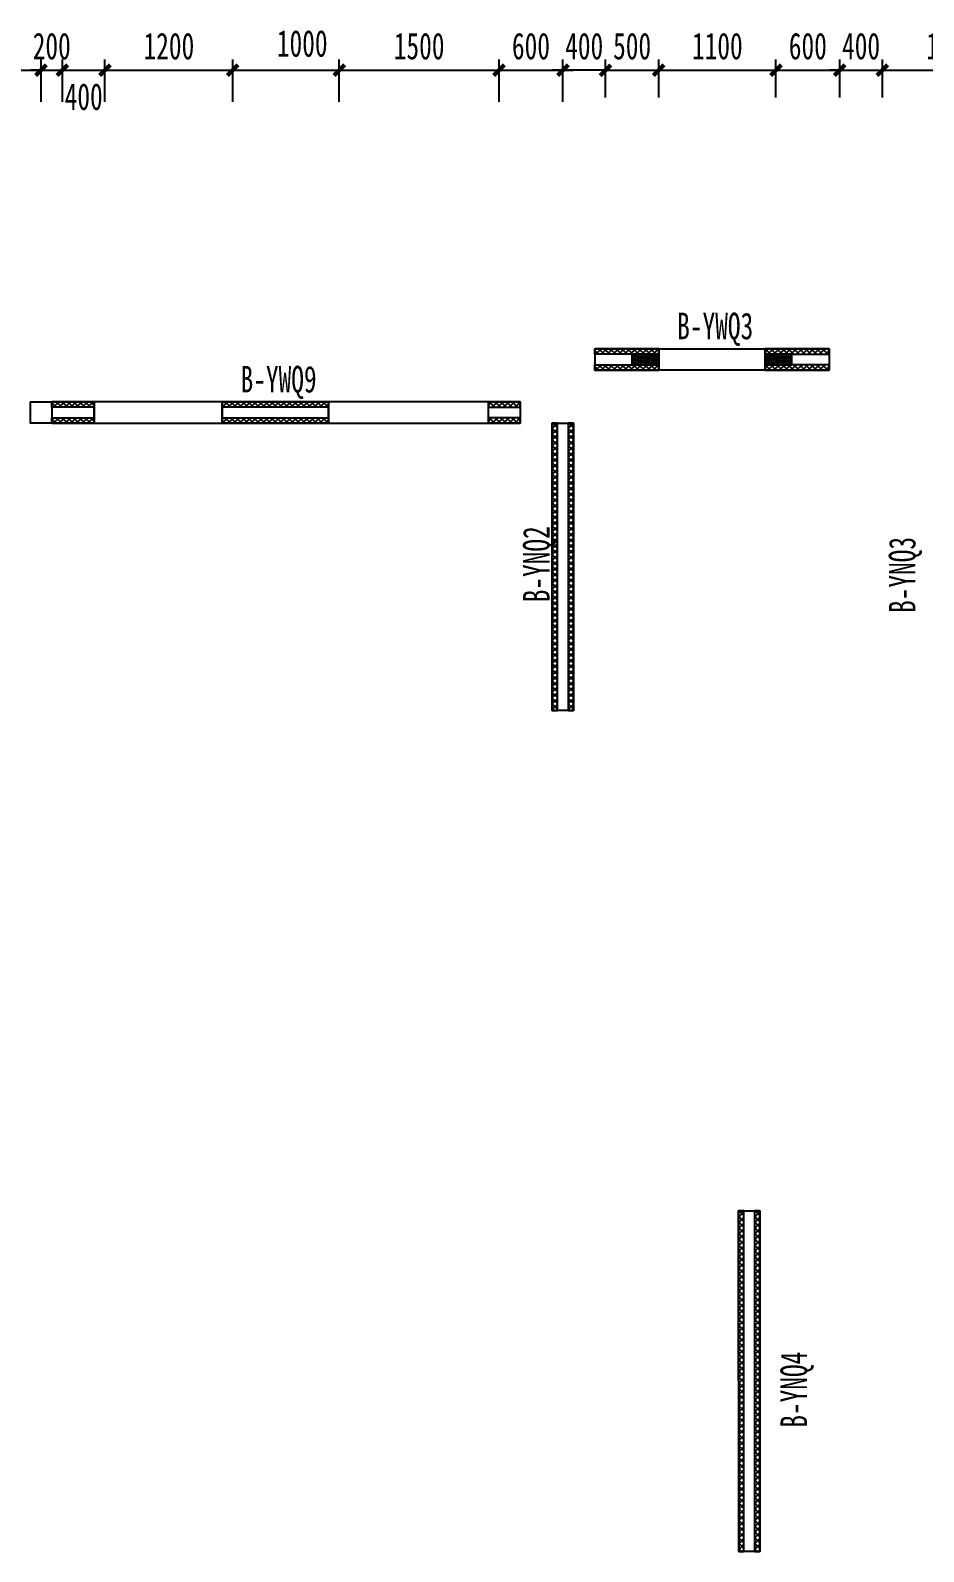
# Model space of a CAD drawing. Extents: x -3200781797 to -8106663, y 494714 to 1244925.
# Drawn here: x -3200754582 to -3200746196, y 767269 to 781559 of the extents above; entities that cross this region are included whole.
import ezdxf
from ezdxf.enums import TextEntityAlignment as Align

# ---------------------------------------------------------------- set-up
doc = ezdxf.new("R2010")
doc.units = 0
doc.header["$LTSCALE"] = 1000
doc.header["$MEASUREMENT"] = 0
doc.linetypes.add('DASH', pattern=[0.35, 0.25, -0.1])
doc.layers.get('Defpoints').update_dxf_attribs({"color": 30, "linetype": 'DASH'})
for name, color, linetype in [('3#4#5#$0$DIM', 3, 'Continuous'), ('3#4#5#$0$S-ANNO-TEXT', 7, 'Continuous'), ('3#4#5#$0$S-PC-FQ', 4, 'Continuous'), ('3#4#5#$0$S-PC-FQ-NYQ', 4, 'Continuous'), ('3#4#5#$0$S-PC-FQ-WYQ', 4, 'Continuous'), ('3#4#5#$0$可计入现浇段', 60, 'Continuous')]:
    doc.layers.add(name, color=color, linetype=linetype)
doc.styles.add('3#4#5#$0$宋体', font='', dxfattribs={"width": 0.8})
doc.styles.add('3#4#5#$0$楷体', font='', dxfattribs={"width": 0.7})
doc.styles.get('3#4#5#$0$宋体').set_extended_font_data('SimSun')
doc.styles.get('3#4#5#$0$楷体').set_extended_font_data('KaiTi_GB2312')
doc.dimstyles.new('3#4#5#$0$TSSD_100_100', dxfattribs={"dimtxt": 250, "dimasz": 100, "dimexe": 100, "dimexo": 250, "dimgap": 100, "dimtad": 1, "dimdec": 0, "dimzin": 0, "dimdsep": 46, "dimtxsty": '3#4#5#$0$楷体', "dimblk": '3#4#5#$0$_ArchTick', "dimcen": 0, "dimdle": 100, "dimclrt": 7, "dimadec": 0, "dimazin": 0, "dimtfac": 1, "dimtdec": 0, "dimtix": 1, "dimtmove": 2, "dimatfit": 3, "dimfxl": 1, "dimtolj": 1, "dimtzin": 0, "dimarcsym": 0})
pattern_1 = [(225, (-650407.22, -531464.02), (26.9407684, -26.9407684), []), (315, (-650407.22, -531464.02), (26.9407684, 26.9407684), [])]
pattern_2 = [(225, (-650407.22, -531614.02), (26.9407684, -26.9407684), []), (315, (-650407.22, -531614.02), (26.9407684, 26.9407684), [])]
pattern_3 = [(269.9942905, (110828.098, 3091305.449), (10.823449013, -18.751078648), [12.5, -25]), (29.9942905, (110828.098, 3091305.449), (10.82718595, 18.748921125), [12.5, -25]), (329.9942905, (110828.098, 3091305.449), (21.650634963, -0.002157522), [-25, 12.5])]

# ---------------------------------------------------------------- blocks, each defined once
blk = doc.blocks.new('3#4#5#$0$_ArchTick')
at = {"color": 0, "linetype": 'ByBlock', "const_width": 0.4}
blk.add_lwpolyline([(-0.5, -0.5), (0.5, 0.5)], dxfattribs=at)
blk = doc.blocks.new('*D3371')
at = {"layer": '3#4#5#$0$DIM', "color": 0, "lineweight": -2, "transparency": 16777216}
for p, q in [((24400, 14119), (24400, 14516)), ((24800, 14119), (24800, 14516)), ((24300, 14416), (24900, 14416))]:
    blk.add_line(p, q, dxfattribs=at)
at = {"layer": 'Defpoints', "color": 0, "transparency": 16777216}
for p in [(24800, 14416), (24400, 13869), (24800, 13869)]:
    blk.add_point(p, dxfattribs=at)
at = {"layer": '3#4#5#$0$DIM', "color": 0, "lineweight": -2, "transparency": 16777216, "xscale": 100, "yscale": 100, "zscale": 100, "rotation": 180}
blk.add_blockref('3#4#5#$0$_ArchTick', (24400, 14416), dxfattribs=at)
at = {"layer": '3#4#5#$0$DIM', "color": 0, "lineweight": -2, "transparency": 16777216, "xscale": 100, "yscale": 100, "zscale": 100}
blk.add_blockref('3#4#5#$0$_ArchTick', (24800, 14416), dxfattribs=at)
at = {"layer": '3#4#5#$0$DIM', "color": 7, "transparency": 16777216, "insert": (24142, 14666), "char_height": 250, "attachment_point": 5, "style": '3#4#5#$0$楷体'}
blk.add_mtext('\\A1;400', dxfattribs=at)
blk = doc.blocks.new('*D3372')
at = {"layer": '3#4#5#$0$DIM', "color": 0, "lineweight": -2, "transparency": 16777216}
for p, q in [((24800, 14119), (24800, 14516)), ((25000, 14119), (25000, 14516)), ((24800, 14416), (24700, 14416)), ((24800, 14416), (25000, 14416)), ((25000, 14416), (25100, 14416))]:
    blk.add_line(p, q, dxfattribs=at)
at = {"layer": 'Defpoints', "color": 0, "transparency": 16777216}
for p in [(25000, 14416), (24800, 13869), (25000, 13869)]:
    blk.add_point(p, dxfattribs=at)
at = {"layer": '3#4#5#$0$DIM', "color": 0, "lineweight": -2, "transparency": 16777216, "xscale": 100, "yscale": 100, "zscale": 100}
blk.add_blockref('3#4#5#$0$_ArchTick', (24800, 14416), dxfattribs=at)
at = {"layer": '3#4#5#$0$DIM', "color": 0, "lineweight": -2, "transparency": 16777216, "xscale": 100, "yscale": 100, "zscale": 100, "rotation": 180}
blk.add_blockref('3#4#5#$0$_ArchTick', (25000, 14416), dxfattribs=at)
at = {"layer": '3#4#5#$0$DIM', "color": 7, "transparency": 16777216, "insert": (24900, 14641), "char_height": 250, "attachment_point": 5, "style": '3#4#5#$0$楷体'}
blk.add_mtext('\\A1;200', dxfattribs=at)
blk = doc.blocks.new('*D3373')
at = {"layer": '3#4#5#$0$DIM', "color": 0, "lineweight": -2, "transparency": 16777216}
for p, q in [((25000, 14119), (25000, 14516)), ((25400, 14119), (25400, 14516)), ((24900, 14416), (25500, 14416))]:
    blk.add_line(p, q, dxfattribs=at)
at = {"layer": 'Defpoints', "color": 0, "transparency": 16777216}
for p in [(25400, 14416), (25000, 13869), (25400, 13869)]:
    blk.add_point(p, dxfattribs=at)
at = {"layer": '3#4#5#$0$DIM', "color": 0, "lineweight": -2, "transparency": 16777216, "xscale": 100, "yscale": 100, "zscale": 100, "rotation": 180}
blk.add_blockref('3#4#5#$0$_ArchTick', (25000, 14416), dxfattribs=at)
at = {"layer": '3#4#5#$0$DIM', "color": 0, "lineweight": -2, "transparency": 16777216, "xscale": 100, "yscale": 100, "zscale": 100}
blk.add_blockref('3#4#5#$0$_ArchTick', (25400, 14416), dxfattribs=at)
at = {"layer": '3#4#5#$0$DIM', "color": 7, "transparency": 16777216, "insert": (25200, 14166), "char_height": 250, "attachment_point": 5, "style": '3#4#5#$0$楷体'}
blk.add_mtext('\\A1;400', dxfattribs=at)
blk = doc.blocks.new('*D3374')
at = {"layer": '3#4#5#$0$DIM', "color": 0, "lineweight": -2, "transparency": 16777216}
for p, q in [((25400, 14119), (25400, 14516)), ((26600, 14119), (26600, 14516)), ((25300, 14416), (26700, 14416))]:
    blk.add_line(p, q, dxfattribs=at)
at = {"layer": 'Defpoints', "color": 0, "transparency": 16777216}
for p in [(26600, 14416), (25400, 13869), (26600, 13869)]:
    blk.add_point(p, dxfattribs=at)
at = {"layer": '3#4#5#$0$DIM', "color": 0, "lineweight": -2, "transparency": 16777216, "xscale": 100, "yscale": 100, "zscale": 100, "rotation": 180}
blk.add_blockref('3#4#5#$0$_ArchTick', (25400, 14416), dxfattribs=at)
at = {"layer": '3#4#5#$0$DIM', "color": 0, "lineweight": -2, "transparency": 16777216, "xscale": 100, "yscale": 100, "zscale": 100}
blk.add_blockref('3#4#5#$0$_ArchTick', (26600, 14416), dxfattribs=at)
at = {"layer": '3#4#5#$0$DIM', "color": 7, "transparency": 16777216, "insert": (26000, 14641), "char_height": 250, "attachment_point": 5, "style": '3#4#5#$0$楷体'}
blk.add_mtext('\\A1;1200', dxfattribs=at)
blk = doc.blocks.new('*D3375')
at = {"layer": '3#4#5#$0$DIM', "color": 0, "lineweight": -2, "transparency": 16777216}
for p, q in [((26600, 14119), (26600, 14516)), ((27600, 14119), (27600, 14516)), ((26500, 14416), (27700, 14416))]:
    blk.add_line(p, q, dxfattribs=at)
at = {"layer": 'Defpoints', "color": 0, "transparency": 16777216}
for p in [(27600, 14416), (26600, 13869), (27600, 13869)]:
    blk.add_point(p, dxfattribs=at)
at = {"layer": '3#4#5#$0$DIM', "color": 0, "lineweight": -2, "transparency": 16777216, "xscale": 100, "yscale": 100, "zscale": 100, "rotation": 180}
blk.add_blockref('3#4#5#$0$_ArchTick', (26600, 14416), dxfattribs=at)
at = {"layer": '3#4#5#$0$DIM', "color": 0, "lineweight": -2, "transparency": 16777216, "xscale": 100, "yscale": 100, "zscale": 100}
blk.add_blockref('3#4#5#$0$_ArchTick', (27600, 14416), dxfattribs=at)
at = {"layer": '3#4#5#$0$DIM', "color": 7, "transparency": 16777216, "insert": (27252, 14666), "char_height": 250, "attachment_point": 5, "style": '3#4#5#$0$楷体'}
blk.add_mtext('\\A1;1000', dxfattribs=at)
blk = doc.blocks.new('*D3376')
at = {"layer": '3#4#5#$0$DIM', "color": 0, "lineweight": -2, "transparency": 16777216}
for p, q in [((27600, 14119), (27600, 14516)), ((29100, 14119), (29100, 14516)), ((27500, 14416), (29200, 14416))]:
    blk.add_line(p, q, dxfattribs=at)
at = {"layer": 'Defpoints', "color": 0, "transparency": 16777216}
for p in [(29100, 14416), (27600, 13869), (29100, 13869)]:
    blk.add_point(p, dxfattribs=at)
at = {"layer": '3#4#5#$0$DIM', "color": 0, "lineweight": -2, "transparency": 16777216, "xscale": 100, "yscale": 100, "zscale": 100, "rotation": 180}
blk.add_blockref('3#4#5#$0$_ArchTick', (27600, 14416), dxfattribs=at)
at = {"layer": '3#4#5#$0$DIM', "color": 0, "lineweight": -2, "transparency": 16777216, "xscale": 100, "yscale": 100, "zscale": 100}
blk.add_blockref('3#4#5#$0$_ArchTick', (29100, 14416), dxfattribs=at)
at = {"layer": '3#4#5#$0$DIM', "color": 7, "transparency": 16777216, "insert": (28350, 14641), "char_height": 250, "attachment_point": 5, "style": '3#4#5#$0$楷体'}
blk.add_mtext('\\A1;1500', dxfattribs=at)
blk = doc.blocks.new('*D3377')
at = {"layer": '3#4#5#$0$DIM', "color": 0, "lineweight": -2, "transparency": 16777216}
for p, q in [((29100, 14119), (29100, 14516)), ((29700, 14119), (29700, 14516)), ((29000, 14416), (29800, 14416))]:
    blk.add_line(p, q, dxfattribs=at)
at = {"layer": 'Defpoints', "color": 0, "transparency": 16777216}
for p in [(29700, 14416), (29100, 13869), (29700, 13869)]:
    blk.add_point(p, dxfattribs=at)
at = {"layer": '3#4#5#$0$DIM', "color": 0, "lineweight": -2, "transparency": 16777216, "xscale": 100, "yscale": 100, "zscale": 100, "rotation": 180}
blk.add_blockref('3#4#5#$0$_ArchTick', (29100, 14416), dxfattribs=at)
at = {"layer": '3#4#5#$0$DIM', "color": 0, "lineweight": -2, "transparency": 16777216, "xscale": 100, "yscale": 100, "zscale": 100}
blk.add_blockref('3#4#5#$0$_ArchTick', (29700, 14416), dxfattribs=at)
at = {"layer": '3#4#5#$0$DIM', "color": 7, "transparency": 16777216, "insert": (29400, 14641), "char_height": 250, "attachment_point": 5, "style": '3#4#5#$0$楷体'}
blk.add_mtext('\\A1;600', dxfattribs=at)
blk = doc.blocks.new('*D3378')
at = {"layer": '3#4#5#$0$DIM', "color": 0, "lineweight": -2, "transparency": 16777216}
for p, q in [((32700, 14321), (32700, 14516)), ((34000, 14321), (34000, 14516)), ((32600, 14416), (34100, 14416))]:
    blk.add_line(p, q, dxfattribs=at)
at = {"layer": 'Defpoints', "color": 0, "transparency": 16777216}
for p in [(34000, 14416), (32700, 14071), (34000, 14071)]:
    blk.add_point(p, dxfattribs=at)
at = {"layer": '3#4#5#$0$DIM', "color": 0, "lineweight": -2, "transparency": 16777216, "xscale": 100, "yscale": 100, "zscale": 100, "rotation": 180}
blk.add_blockref('3#4#5#$0$_ArchTick', (32700, 14416), dxfattribs=at)
at = {"layer": '3#4#5#$0$DIM', "color": 0, "lineweight": -2, "transparency": 16777216, "xscale": 100, "yscale": 100, "zscale": 100}
blk.add_blockref('3#4#5#$0$_ArchTick', (34000, 14416), dxfattribs=at)
at = {"layer": '3#4#5#$0$DIM', "color": 7, "transparency": 16777216, "insert": (33350, 14641), "char_height": 250, "attachment_point": 5, "style": '3#4#5#$0$楷体'}
blk.add_mtext('\\A1;1300', dxfattribs=at)
blk = doc.blocks.new('*D3388')
at = {"layer": '3#4#5#$0$DIM', "color": 0, "lineweight": -2, "transparency": 16777216}
for p, q in [((30100, 14160), (30100, 14516)), ((30600, 14160), (30600, 14516)), ((30100, 14416), (30000, 14416)), ((30100, 14416), (30600, 14416)), ((30600, 14416), (30700, 14416))]:
    blk.add_line(p, q, dxfattribs=at)
at = {"layer": 'Defpoints', "color": 0, "transparency": 16777216}
for p in [(30600, 14416), (30100, 13910), (30600, 13910)]:
    blk.add_point(p, dxfattribs=at)
at = {"layer": '3#4#5#$0$DIM', "color": 0, "lineweight": -2, "transparency": 16777216, "xscale": 100, "yscale": 100, "zscale": 100}
blk.add_blockref('3#4#5#$0$_ArchTick', (30100, 14416), dxfattribs=at)
at = {"layer": '3#4#5#$0$DIM', "color": 0, "lineweight": -2, "transparency": 16777216, "xscale": 100, "yscale": 100, "zscale": 100, "rotation": 180}
blk.add_blockref('3#4#5#$0$_ArchTick', (30600, 14416), dxfattribs=at)
at = {"layer": '3#4#5#$0$DIM', "color": 7, "transparency": 16777216, "insert": (30350, 14641), "char_height": 250, "attachment_point": 5, "style": '3#4#5#$0$楷体'}
blk.add_mtext('\\A1;500', dxfattribs=at)
blk = doc.blocks.new('*D3389')
at = {"layer": '3#4#5#$0$DIM', "color": 0, "lineweight": -2, "transparency": 16777216}
for p, q in [((30600, 14160), (30600, 14516)), ((31700, 14160), (31700, 14516)), ((30500, 14416), (31800, 14416))]:
    blk.add_line(p, q, dxfattribs=at)
at = {"layer": 'Defpoints', "color": 0, "transparency": 16777216}
for p in [(31700, 14416), (30600, 13910), (31700, 13910)]:
    blk.add_point(p, dxfattribs=at)
at = {"layer": '3#4#5#$0$DIM', "color": 0, "lineweight": -2, "transparency": 16777216, "xscale": 100, "yscale": 100, "zscale": 100, "rotation": 180}
blk.add_blockref('3#4#5#$0$_ArchTick', (30600, 14416), dxfattribs=at)
at = {"layer": '3#4#5#$0$DIM', "color": 0, "lineweight": -2, "transparency": 16777216, "xscale": 100, "yscale": 100, "zscale": 100}
blk.add_blockref('3#4#5#$0$_ArchTick', (31700, 14416), dxfattribs=at)
at = {"layer": '3#4#5#$0$DIM', "color": 7, "transparency": 16777216, "insert": (31150, 14641), "char_height": 250, "attachment_point": 5, "style": '3#4#5#$0$楷体'}
blk.add_mtext('\\A1;1100', dxfattribs=at)
blk = doc.blocks.new('*D3390')
at = {"layer": '3#4#5#$0$DIM', "color": 0, "lineweight": -2, "transparency": 16777216}
for p, q in [((31700, 14160), (31700, 14516)), ((32300, 14160), (32300, 14516)), ((31600, 14416), (32400, 14416))]:
    blk.add_line(p, q, dxfattribs=at)
at = {"layer": 'Defpoints', "color": 0, "transparency": 16777216}
for p in [(32300, 14416), (31700, 13910), (32300, 13910)]:
    blk.add_point(p, dxfattribs=at)
at = {"layer": '3#4#5#$0$DIM', "color": 0, "lineweight": -2, "transparency": 16777216, "xscale": 100, "yscale": 100, "zscale": 100, "rotation": 180}
blk.add_blockref('3#4#5#$0$_ArchTick', (31700, 14416), dxfattribs=at)
at = {"layer": '3#4#5#$0$DIM', "color": 0, "lineweight": -2, "transparency": 16777216, "xscale": 100, "yscale": 100, "zscale": 100}
blk.add_blockref('3#4#5#$0$_ArchTick', (32300, 14416), dxfattribs=at)
at = {"layer": '3#4#5#$0$DIM', "color": 7, "transparency": 16777216, "insert": (32000, 14641), "char_height": 250, "attachment_point": 5, "style": '3#4#5#$0$楷体'}
blk.add_mtext('\\A1;600', dxfattribs=at)
blk = doc.blocks.new('*D3391')
at = {"layer": '3#4#5#$0$DIM', "color": 0, "lineweight": -2, "transparency": 16777216}
for p, q in [((32300, 14160), (32300, 14516)), ((32700, 14160), (32700, 14516)), ((32300, 14416), (32200, 14416)), ((32300, 14416), (32700, 14416)), ((32700, 14416), (32800, 14416))]:
    blk.add_line(p, q, dxfattribs=at)
at = {"layer": 'Defpoints', "color": 0, "transparency": 16777216}
for p in [(32700, 14416), (32300, 13910), (32700, 13910)]:
    blk.add_point(p, dxfattribs=at)
at = {"layer": '3#4#5#$0$DIM', "color": 0, "lineweight": -2, "transparency": 16777216, "xscale": 100, "yscale": 100, "zscale": 100}
blk.add_blockref('3#4#5#$0$_ArchTick', (32300, 14416), dxfattribs=at)
at = {"layer": '3#4#5#$0$DIM', "color": 0, "lineweight": -2, "transparency": 16777216, "xscale": 100, "yscale": 100, "zscale": 100, "rotation": 180}
blk.add_blockref('3#4#5#$0$_ArchTick', (32700, 14416), dxfattribs=at)
at = {"layer": '3#4#5#$0$DIM', "color": 7, "transparency": 16777216, "insert": (32500, 14641), "char_height": 250, "attachment_point": 5, "style": '3#4#5#$0$楷体'}
blk.add_mtext('\\A1;400', dxfattribs=at)
blk = doc.blocks.new('*D3392')
at = {"layer": '3#4#5#$0$DIM', "color": 0, "lineweight": -2, "transparency": 16777216}
for p, q in [((29700, 14160), (29700, 14516)), ((30100, 14160), (30100, 14516)), ((29700, 14416), (29600, 14416)), ((30100, 14416), (29700, 14416)), ((30100, 14416), (30200, 14416))]:
    blk.add_line(p, q, dxfattribs=at)
at = {"layer": 'Defpoints', "color": 0, "transparency": 16777216}
for p in [(29700, 14416), (29700, 13910), (30100, 13910)]:
    blk.add_point(p, dxfattribs=at)
at = {"layer": '3#4#5#$0$DIM', "color": 0, "lineweight": -2, "transparency": 16777216, "xscale": 100, "yscale": 100, "zscale": 100}
blk.add_blockref('3#4#5#$0$_ArchTick', (29700, 14416), dxfattribs=at)
at = {"layer": '3#4#5#$0$DIM', "color": 0, "lineweight": -2, "transparency": 16777216, "xscale": 100, "yscale": 100, "zscale": 100, "rotation": 180}
blk.add_blockref('3#4#5#$0$_ArchTick', (30100, 14416), dxfattribs=at)
at = {"layer": '3#4#5#$0$DIM', "color": 7, "transparency": 16777216, "insert": (29900, 14641), "char_height": 250, "attachment_point": 5, "style": '3#4#5#$0$楷体'}
blk.add_mtext('\\A1;400', dxfattribs=at)
blk = doc.blocks.new('3#4#5#$0$B-YNQ9')
at = {"layer": '3#4#5#$0$S-PC-FQ-WYQ'}
h = blk.add_hatch(dxfattribs=at)
h.set_pattern_fill('ANSI37', color=256, scale=12, angle=180)
h.set_pattern_definition([(225, (-644507.274, -531964.016), (26.9407684, -26.9407684), []), (315, (-644507.274, -531964.016), (26.9407684, 26.9407684), [])])
h.paths.add_polyline_path([(-123106, 329888), (-123106, 329838), (-122706, 329838), (-122706, 329888)])
h = blk.add_hatch(dxfattribs=at)
h.set_pattern_fill('ANSI37', color=256, scale=12, angle=180)
h.set_pattern_definition([(225, (-646857.172, -531964.016), (26.9407684, -26.9407684), []), (315, (-646857.172, -531964.016), (26.9407684, 26.9407684), [])])
h.paths.add_polyline_path([(-121506, 329888), (-121506, 329838), (-120506, 329838), (-120506, 329888)])
h = blk.add_hatch(dxfattribs=at)
h.set_pattern_fill('ANSI37', color=256, scale=12, angle=180)
h.set_pattern_definition([(225, (-632307.182, -531964.016), (26.9407684, -26.9407684), []), (315, (-632307.182, -531964.016), (26.9407684, 26.9407684), [])])
h.paths.add_polyline_path([(-118706, 329838), (-118706, 329888), (-119006, 329888), (-119006, 329838)])
h = blk.add_hatch(dxfattribs=at)
h.set_pattern_fill('ANSI37', color=256, scale=12, angle=180)
h.set_pattern_definition([(225, (-644507.274, -532114.016), (26.9407684, -26.9407684), []), (315, (-644507.274, -532114.016), (26.9407684, 26.9407684), [])])
h.paths.add_polyline_path([(-123106, 329738), (-123106, 329688), (-122706, 329688), (-122706, 329738)])
h = blk.add_hatch(dxfattribs=at)
h.set_pattern_fill('ANSI37', color=256, scale=12, angle=180)
h.set_pattern_definition([(225, (-646857.172, -532114.016), (26.9407684, -26.9407684), []), (315, (-646857.172, -532114.016), (26.9407684, 26.9407684), [])])
h.paths.add_polyline_path([(-121506, 329738), (-121506, 329688), (-120506, 329688), (-120506, 329738)])
h = blk.add_hatch(dxfattribs=at)
h.set_pattern_fill('ANSI37', color=256, scale=12, angle=180)
h.set_pattern_definition([(225, (-632307.182, -532114.016), (26.9407684, -26.9407684), []), (315, (-632307.182, -532114.016), (26.9407684, 26.9407684), [])])
h.paths.add_polyline_path([(-118706, 329688), (-118706, 329738), (-119006, 329738), (-119006, 329688)])
for points in [[(-123106, 329838), (-123106, 329888), (-122706, 329888), (-122706, 329838)], [(-122706, 329688), (-122706, 329888), (-123106, 329888), (-123106, 329688)], [(-121506, 329888), (-122706, 329888), (-122706, 329688), (-121506, 329688)], [(-121506, 329838), (-121506, 329888), (-120506, 329888), (-120506, 329838)], [(-120506, 329688), (-120506, 329888), (-121506, 329888), (-121506, 329688)], [(-119006, 329888), (-120506, 329888), (-120506, 329688), (-119006, 329688)], [(-118706, 329838), (-118706, 329888), (-119006, 329888), (-119006, 329838)], [(-119006, 329688), (-119006, 329888), (-118706, 329888), (-118706, 329688)], [(-123106, 329688), (-123106, 329738), (-122706, 329738), (-122706, 329688)], [(-121506, 329688), (-121506, 329738), (-120506, 329738), (-120506, 329688)], [(-118706, 329688), (-118706, 329738), (-119006, 329738), (-119006, 329688)]]:
    blk.add_lwpolyline(points, close=True, dxfattribs=at)
blk = doc.blocks.new('3#4#5#$0$B-YNQ2')
at = {"layer": '3#4#5#$0$S-PC-FQ-WYQ'}
h = blk.add_hatch(dxfattribs=at)
h.set_pattern_fill('ANSI37', color=256, scale=12, angle=90)
h.set_pattern_definition([(135, (-988908.033, 837089.835), (-26.9407684, -26.9407684), []), (225, (-988908.033, 837089.835), (26.9407684, -26.9407684), [])])
h.paths.add_polyline_path([(-127105, 321688), (-127055, 321688), (-127056, 324388), (-127106, 324388)])
h = blk.add_hatch(dxfattribs=at)
h.set_pattern_fill('ANSI37', color=256, scale=12, angle=90)
h.set_pattern_definition([(135, (-988758.033, 837089.835), (-26.9407684, -26.9407684), []), (225, (-988758.033, 837089.835), (26.9407684, -26.9407684), [])])
h.paths.add_polyline_path([(-126955, 321688), (-126905, 321688), (-126906, 324388), (-126956, 324388)])
for points in [[(-127105, 321688), (-127055, 321688), (-127056, 324388), (-127106, 324388)], [(-127106, 324388), (-126906, 324388), (-126905, 321688), (-127105, 321688)], [(-126955, 321688), (-126905, 321688), (-126906, 324388), (-126956, 324388)]]:
    blk.add_lwpolyline(points, close=True, dxfattribs=at)
blk = doc.blocks.new('3#4#5#$0$B-YWQ3')
at = {"layer": '3#4#5#$0$S-PC-FQ'}
h = blk.add_hatch(dxfattribs=at)
h.set_pattern_fill('HONEY', color=6, scale=100, angle=-90.0057)
h.set_pattern_definition(pattern_3)
h.paths.add_polyline_path([(-138306, 330338), (-138306, 330238), (-138556, 330238), (-138556, 330338)])
h = blk.add_hatch(dxfattribs=at)
h.set_pattern_fill('HONEY', color=6, scale=100, angle=-90.0057)
h.set_pattern_definition(pattern_3)
h.paths.add_polyline_path([(-137306, 330338), (-137306, 330238), (-137056, 330238), (-137056, 330338)])
at = {"layer": '3#4#5#$0$S-PC-FQ-WYQ'}
h = blk.add_hatch(dxfattribs=at)
h.set_pattern_fill('ANSI37', color=256, scale=12, angle=180)
h.set_pattern_definition(pattern_1)
h.paths.add_polyline_path([(-138906, 330388), (-138906, 330338), (-138306, 330338), (-138306, 330388)])
h = blk.add_hatch(dxfattribs=at)
h.set_pattern_fill('ANSI37', color=256, scale=12, angle=180)
h.set_pattern_definition(pattern_1)
h.paths.add_polyline_path([(-136706, 330338), (-136706, 330388), (-137306, 330388), (-137306, 330338)])
h = blk.add_hatch(dxfattribs=at)
h.set_pattern_fill('ANSI37', color=256, scale=12, angle=180)
h.set_pattern_definition(pattern_2)
h.paths.add_polyline_path([(-138906, 330238), (-138906, 330188), (-138306, 330188), (-138306, 330238)])
h = blk.add_hatch(dxfattribs=at)
h.set_pattern_fill('ANSI37', color=256, scale=12, angle=180)
h.set_pattern_definition(pattern_2)
h.paths.add_polyline_path([(-136706, 330188), (-136706, 330238), (-137306, 330238), (-137306, 330188)])
at = {"layer": '3#4#5#$0$S-PC-FQ', "color": 6}
for points in [[(-138306, 330338), (-138306, 330238), (-138556, 330238), (-138556, 330338)], [(-137306, 330338), (-137306, 330238), (-137056, 330238), (-137056, 330338)]]:
    blk.add_lwpolyline(points, close=True, dxfattribs=at)
at = {"layer": '3#4#5#$0$S-PC-FQ-WYQ'}
for points in [[(-138906, 330338), (-138906, 330388), (-138306, 330388), (-138306, 330338)], [(-138306, 330188), (-138306, 330388), (-138906, 330388), (-138906, 330188)], [(-138306, 330388), (-137306, 330388), (-137306, 330188), (-138306, 330188)], [(-136706, 330338), (-136706, 330388), (-137306, 330388), (-137306, 330338)], [(-137306, 330188), (-137306, 330388), (-136706, 330388), (-136706, 330188)], [(-138906, 330188), (-138906, 330238), (-138306, 330238), (-138306, 330188)], [(-136706, 330188), (-136706, 330238), (-137306, 330238), (-137306, 330188)]]:
    blk.add_lwpolyline(points, close=True, dxfattribs=at)
blk = doc.blocks.new('3#4#5#$0$B-YNQ4')
at = {"layer": '3#4#5#$0$S-PC-FQ-WYQ'}
h = blk.add_hatch(dxfattribs=at)
h.set_pattern_fill('ANSI37', color=256, scale=12, angle=90)
h.set_pattern_definition([(135, (-999357.987, 834939.82), (-26.9407684, -26.9407684), []), (225, (-999357.987, 834939.82), (26.9407684, -26.9407684), [])])
h.paths.add_polyline_path([(-137555, 319088), (-137505, 319088), (-137506, 322288), (-137556, 322288)])
h = blk.add_hatch(dxfattribs=at)
h.set_pattern_fill('ANSI37', color=256, scale=12, angle=90)
h.set_pattern_definition([(135, (-999207.987, 834939.82), (-26.9407684, -26.9407684), []), (225, (-999207.987, 834939.82), (26.9407684, -26.9407684), [])])
h.paths.add_polyline_path([(-137405, 319088), (-137355, 319088), (-137356, 322288), (-137406, 322288)])
for points in [[(-137555, 319088), (-137505, 319088), (-137506, 322288), (-137556, 322288)], [(-137556, 322288), (-137356, 322288), (-137355, 319088), (-137555, 319088)], [(-137405, 319088), (-137355, 319088), (-137356, 322288), (-137406, 322288)]]:
    blk.add_lwpolyline(points, close=True, dxfattribs=at)
blk = doc.blocks.new('3#4#5#$0$A$C475A1008')
at = {"layer": '3#4#5#$0$可计入现浇段'}
blk.add_lwpolyline([(24700.1, 11300), (24700.1, 11300), (24700.1, 11300), (24900.1, 11300), (24900.1, 11300), (24900.1, 11300), (24900.1, 11100), (24700.1, 11100), (24700.1, 11300)], dxfattribs=at)
at = {"layer": '3#4#5#$0$S-PC-FQ-WYQ'}
for name, p in [('3#4#5#$0$B-YWQ3', (168905.8, -318589)), ('3#4#5#$0$B-YNQ9', (148005.8, -318588.4)), ('3#4#5#$0$B-YNQ2', (156705.6, -313288.4)), ('3#4#5#$0$B-YNQ4', (168905.5, -318588.4))]:
    blk.add_blockref(name, p, dxfattribs=at)
at = {"layer": '3#4#5#$0$S-PC-FQ-NYQ', "style": '3#4#5#$0$宋体', "width": 0.7}
for s, p in [('B-YWQ3', (30773, 12013.3)), ('B-YWQ9', (26673.1, 11513.6))]:
    blk.add_text(s, height=250, dxfattribs=at).set_placement(p, align=Align.MIDDLE_LEFT)
for s, p in [('B-YNQ2', (29450, 9417.3)), ('B-YNQ3', (32885.8, 9317.2)), ('B-YNQ4', (31868, 1663.3))]:
    blk.add_text(s, height=250, rotation=90, dxfattribs=at).set_placement(p, align=Align.MIDDLE_LEFT)
at = {"layer": '3#4#5#$0$DIM'}
for base, p1, p2, picture, middle in [((24800, 14415.6), (24400, 13869.1), (24800, 13869.1), '*D3371', (24141.9, 14665.6)), ((27599.9, 14415.6), (26599.9, 13869.1), (27599.9, 13869.1), '*D3375', (27252.2, 14665.6)), ((25399.9, 14415.6), (25000, 13869.1), (25399.9, 13869.1), '*D3373', (25200, 14165.6))]:
    dim = blk.add_linear_dim(base=base, p1=p1, p2=p2, dimstyle='3#4#5#$0$TSSD_100_100', dxfattribs=at)
    dim.commit()
    dim.dimension.update_dxf_attribs({"geometry": picture, "text_midpoint": middle, "dimtype": 128})
for base, p1, p2, picture, middle in [((25000, 14415.6), (24800, 13869.1), (25000, 13869.1), '*D3372', (24900, 14640.6)), ((26599.9, 14415.6), (25399.9, 13869.1), (26599.9, 13869.1), '*D3374', (25999.9, 14640.6)), ((29099.9, 14415.6), (27599.9, 13869.1), (29099.9, 13869.1), '*D3376', (28349.9, 14640.6)), ((29699.9, 14415.6), (29099.9, 13869.1), (29699.9, 13869.1), '*D3377', (29399.9, 14640.6)), ((30599.9, 14415.6), (30099.9, 13909.6), (30599.9, 13909.6), '*D3388', (30349.9, 14640.6)), ((31700, 14415.6), (30599.9, 13909.6), (31700, 13909.6), '*D3389', (31149.9, 14640.6)), ((32299.9, 14415.6), (31700, 13909.6), (32299.9, 13909.6), '*D3390', (31999.9, 14640.6)), ((32699.9, 14415.6), (32299.9, 13909.6), (32699.9, 13909.6), '*D3391', (32499.9, 14640.6)), ((34000, 14415.6), (32699.9, 14070.8), (34000, 14070.8), '*D3378', (33349.9, 14640.6))]:
    dim = blk.add_linear_dim(base=base, p1=p1, p2=p2, dimstyle='3#4#5#$0$TSSD_100_100', dxfattribs=at)
    dim.commit()
    dim.dimension.update_dxf_attribs({"geometry": picture, "text_midpoint": middle})
dim = blk.add_linear_dim(base=(29699.9, 14415.6), p1=(30099.9, 13909.6), p2=(29699.9, 13909.6), angle=180, dimstyle='3#4#5#$0$TSSD_100_100', dxfattribs=at)
dim.commit()
dim.dimension.update_dxf_attribs({"geometry": '*D3392', "text_midpoint": (29899.9, 14640.6)})

msp = doc.modelspace()

# ---------------------------------------------------------------- block references
at = {"layer": '3#4#5#$0$S-ANNO-TEXT'}
msp.add_blockref('3#4#5#$0$A$C475A1008', (-3200779282.3, 766769.5), dxfattribs=at)

doc.saveas('drawing.dxf')
